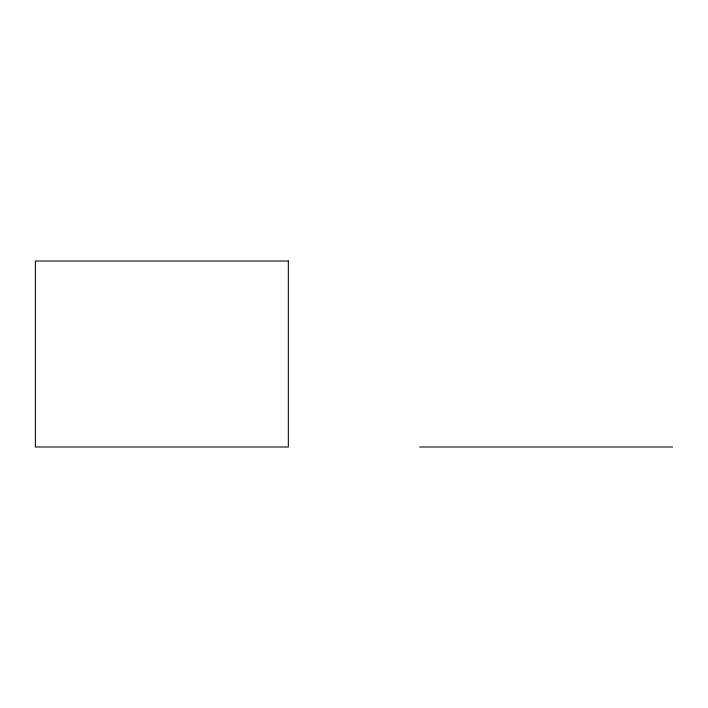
<?xml version="1.0" encoding="UTF-8"?>
<svg xmlns="http://www.w3.org/2000/svg" width="708" height="708" viewBox="0 0 708 708"><rect width="100%" height="100%" fill="white"/><g stroke="black" fill="none" stroke-linecap="round" stroke-linejoin="round"><path stroke-width="1.06" d="M419.667 446.987L672.6 446.987M288.333 261.013L35.4 261.013L35.4 446.987L288.333 446.987L288.333 261.013"/></g></svg>
